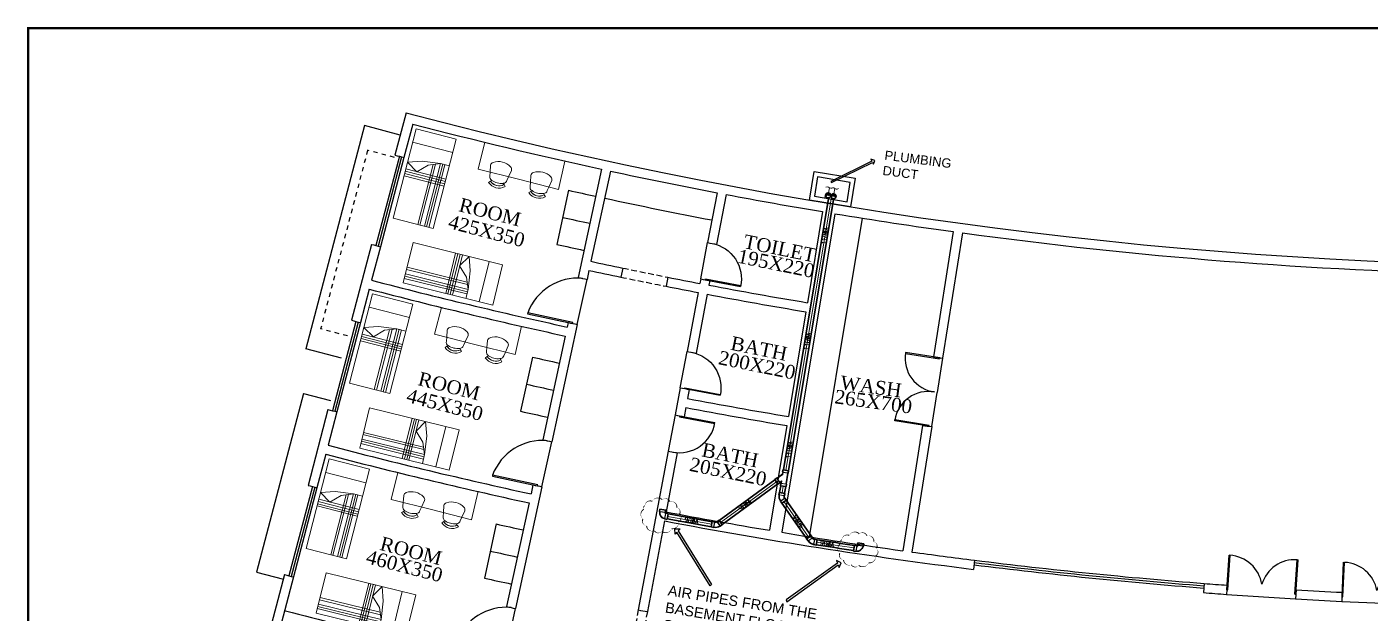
# Model space of a CAD drawing. Header units: metres. Extents: x 159409 to 239023, y 50504 to 95165.
# Drawn here: x 172420 to 175332, y 69889 to 71160 of the extents above; entities that cross this region are included whole.
import ezdxf

# ---------------------------------------------------------------- set-up
doc = ezdxf.new("R2010")
doc.units = ezdxf.units.M
doc.header["$MEASUREMENT"] = 0
doc.linetypes.add('HIDDEN', pattern=[0.125, 0.0625, -0.0625])
doc.linetypes.add('HIDDEN2', pattern=[0.1875, 0.125, -0.0625])
for name, color, linetype, lineweight in [('_Annotations', 1, 'Continuous', 25), ('FURN', 8, 'Continuous', 5), ('RJ- D - TEXT', 7, 'Continuous', 20), ('RJ- DRA-SOIL PIPE', 12, 'Continuous', 30), ('RJ- DRA-WASTE PIPE', 130, 'Continuous', 30)]:
    doc.layers.add(name, color=color, linetype=linetype, lineweight=lineweight)
doc.layers.add('RJ-Duct Pipes', color=8, linetype='Continuous')
doc.layers.add('TEXT', color=3, linetype='Continuous')
doc.styles.add('DIM', font='times.ttf', dxfattribs={"height": 0.3})
doc.styles.add('RJ', font='romans.shx')
doc.styles.add('Standard 360', font='arial.ttf')

# ---------------------------------------------------------------- blocks, each defined once
blk = doc.blocks.new('RYTRTRTRTRT')
at = {"color": 8}
for p, q in [((42.518, 61.153), (42.518, 61.753)), ((42.518, 61.753), (42.538, 61.753)), ((42.538, 61.753), (42.538, 61.153)), ((43.718, 61.753), (43.698, 61.753)), ((43.698, 61.753), (43.698, 61.153)), ((43.718, 61.153), (43.718, 61.753)), ((42.518, 61.153), (42.538, 61.153)), ((42.518, 61.103), (43.118, 61.103)), ((43.718, 61.103), (43.118, 61.103)), ((43.718, 61.153), (43.698, 61.153))]:
    blk.add_line(p, q, dxfattribs=at)
for centre, start, end in [((42.528, 61.163), 359.0371, 90), ((43.708, 61.163), 90, 180.9629)]:
    blk.add_arc(centre, 0.59, start, end, dxfattribs=at)
blk = doc.blocks.new('d2')
at = {"color": 8, "ltscale": 8}
for p, q in [((-332.772, -186.458, 9945.752), (-332.753, -186.454, 9945.752)), ((-332.628, -187.194, 9945.752), (-332.772, -186.458, 9945.752)), ((-332.609, -187.19, 9945.752), (-332.753, -186.454, 9945.752)), ((-332.753, -186.454, 9945.752), (-332.753, -186.454, 9945.732)), ((-332.753, -186.454, 9945.732), (-332.753, -186.454, 9945.732)), ((-334.226, -186.743, 9945.752), (-334.206, -186.739, 9945.752)), ((-334.082, -187.479, 9945.752), (-334.226, -186.743, 9945.752)), ((-334.062, -187.475, 9945.752), (-334.206, -186.739, 9945.752)), ((-332.628, -187.194, 9945.752), (-332.609, -187.19, 9945.752)), ((-334.082, -187.479, 9945.752), (-334.062, -187.475, 9945.752)), ((-334.063, -187.577, 9945.752), (-332.589, -187.288, 9945.752))]:
    blk.add_line(p, q, dxfattribs=at)
for centre, start, end in [((-332.628, -187.194, 9945.752), 101.092, 178.0402), ((-334.062, -187.475, 9945.752), 24.1438, 101.092)]:
    blk.add_arc(centre, 0.75, start, end, dxfattribs=at)
blk = doc.blocks.new('TRTH')
at = {"color": 42, "ltscale": 8}
for p, q in [((-589.839, -68.759), (-589.839, -67.98)), ((-589.819, -68.759), (-589.819, -67.979)), ((-589.839, -68.759), (-589.819, -68.759)), ((-589.839, -68.859), (-589.039, -68.859))]:
    blk.add_line(p, q, dxfattribs=at)
blk.add_arc((-589.819, -68.759), 0.78, 0, 91.4693, dxfattribs=at)
blk = doc.blocks.new('GTGHTRH')
at = {"color": 8, "ltscale": 10}
blk.add_line((194239.1, 122846.8), (194339.1, 122846.8), dxfattribs=at)
blk.add_lwpolyline([(194239.1, 122856.8), (194241.1, 122856.8), (194241.1, 122956.8), (194239.1, 122956.8), (194239.1, 122856.8)], dxfattribs=at)
blk.add_arc((194224.9, 122842.9), 115.1, 6.9537, 81.8888, dxfattribs=at)
blk = doc.blocks.new('A$C25933C84')
at = {"linetype": 'Continuous'}
for p, q in [((0, 0.9), (2, 0.9)), ((0, 0), (0, 0.9)), ((0.3, 0.9), (0.3, 0)), ((0.6, 0.7), (0.6, 0.9)), ((2, 0.9), (2, 0)), ((0.65, 0.3), (0.6, 0.7)), ((0.7, 0.45), (0.6, 0.7)), ((0.75, 0), (0.65, 0.3)), ((0.9, 0.25), (0.7, 0.45)), ((0.75, 0), (0.9, 0.25)), ((2, 0), (0, 0))]:
    blk.add_line(p, q, dxfattribs=at)
for p, q in [((0.9, 0), (0.9, 0.9)), ((0.95, 0), (0.95, 0.9)), ((1, 0), (1, 0.9)), ((1.05, 0), (1.05, 0.9)), ((0.6, 0.8), (2, 0.8)), ((0.6, 0.75), (2, 0.75)), ((0.6, 0.7), (2, 0.7)), ((0.64, 0.6), (2, 0.6)), ((0.66, 0.55), (2, 0.55))]:
    blk.add_line(p, q)
blk = doc.blocks.new('RGGTHT')
at = {"layer": 'FURN'}
for p, q in [((196222.4, 122334.3), (196237.2, 122392.5)), ((196248.6, 122327.7), (196249.6, 122343)), ((196396.9, 122290.1), (196410.8, 122351.7)), ((196309.7, 122312.2), (196222.4, 122334.3)), ((196248, 122319.2), (196248.6, 122327.7)), ((196248, 122319.2), (196248.6, 122327.7)), ((196288.4, 122317.6), (196284.9, 122309.9)), ((196288.4, 122317.6), (196284.9, 122309.9)), ((196294.8, 122331.6), (196288.4, 122317.6)), ((196335.8, 122305.6), (196336.9, 122320.9)), ((196245.1, 122305.6), (196249.2, 122308.2)), ((196245.1, 122305.6), (196249.2, 122308.2)), ((196252.1, 122309.8), (196249.2, 122308.2)), ((196252.1, 122309.8), (196249.2, 122308.2)), ((196276.8, 122303.5), (196278.6, 122300.8)), ((196276.8, 122303.5), (196278.6, 122300.8)), ((196280.9, 122296.6), (196278.6, 122300.8)), ((196280.9, 122296.6), (196278.6, 122300.8)), ((196396.9, 122290.1), (196309.7, 122312.2)), ((196332.4, 122283.5), (196336.5, 122286.1)), ((196332.4, 122283.5), (196336.5, 122286.1)), ((196335.2, 122297.2), (196335.8, 122305.6)), ((196335.2, 122297.2), (196335.8, 122305.6)), ((196339.3, 122287.7), (196336.5, 122286.1)), ((196339.3, 122287.7), (196336.5, 122286.1)), ((196375.7, 122295.5), (196372.2, 122287.8)), ((196375.7, 122295.5), (196372.2, 122287.8)), ((196382, 122309.5), (196375.7, 122295.5)), ((196364.1, 122281.4), (196365.8, 122278.7)), ((196364.1, 122281.4), (196365.8, 122278.7)), ((196368.2, 122274.5), (196365.8, 122278.7)), ((196368.2, 122274.5), (196365.8, 122278.7))]:
    blk.add_line(p, q, dxfattribs=at)
for centre, radius, start, end in [((196257.8, 122340.9), 8.47, 108.0227, 165.7918), ((196257.8, 122340.9), 8.47, 108.0227, 165.7918), ((196266.4, 122314.5), 36.3, 43.5608, 108.0227), ((196266.4, 122314.5), 36.3, 43.5608, 108.0227), ((196256.2, 122317.2), 8.47, 165.7918, 240.9067), ((196256.2, 122317.2), 8.47, 165.7918, 240.9067), ((196286.6, 122333.6), 8.47, 345.7918, 43.5608), ((196286.6, 122333.6), 8.47, 345.7918, 43.5608), ((196345.1, 122318.8), 8.47, 108.0227, 165.7918), ((196345.1, 122318.8), 8.47, 108.0227, 165.7918), ((196353.7, 122292.4), 36.3, 43.5608, 108.0227), ((196353.7, 122292.4), 36.3, 43.5608, 108.0227), ((196373.8, 122311.6), 8.47, 345.7918, 43.5608), ((196373.8, 122311.6), 8.47, 345.7918, 43.5608), ((196267.8, 122319.9), 26.8, 212.1889, 299.3946), ((196267.8, 122319.9), 26.8, 212.1889, 299.3946), ((196267.8, 122319.9), 21.9, 212.1889, 299.3946), ((196267.8, 122319.9), 21.9, 212.1889, 286.144), ((196273.2, 122341.1), 37.8, 236.053, 275.5305), ((196273.2, 122341.1), 37.8, 236.053, 275.5305), ((196276.7, 122312), 8.47, 270.6768, 345.7918), ((196276.7, 122312), 8.47, 270.6768, 345.7918), ((196355, 122297.8), 26.8, 212.1889, 299.3946), ((196355, 122297.8), 26.8, 212.1889, 299.3946), ((196343.4, 122295.1), 8.47, 165.7918, 240.9067), ((196343.4, 122295.1), 8.47, 165.7918, 240.9067), ((196355, 122297.8), 21.9, 212.1889, 299.3946), ((196355, 122297.8), 21.9, 212.1889, 286.144), ((196360.4, 122319), 37.8, 236.053, 275.5305), ((196360.4, 122319), 37.8, 236.053, 275.5305), ((196364, 122289.9), 8.47, 270.6768, 345.7918), ((196364, 122289.9), 8.47, 270.6768, 345.7918)]:
    blk.add_arc(centre, radius, start, end, dxfattribs=at)
blk = doc.blocks.new('Waste-2')
at = {"color": 6}
for p, q in [((-5.6, 2.9), (-5.6, 8.4)), ((-3.3, 8.4), (-5.6, 8.4)), ((-3.3, 2.9), (-5.6, 2.9)), ((-3.3, 8.4), (-3, 8.1)), ((-3.3, 2.9), (-3, 3.1)), ((-2.8, 2.3), (-2.5, 2.6)), ((-2.8, 2.3), (-2.8, 0)), ((2.8, 0), (-2.8, 0)), ((2.8, 2.3), (2.5, 2.6)), ((2.8, 2.3), (2.8, 0))]:
    blk.add_line(p, q, dxfattribs=at)
at = {"color": 8, "lineweight": 0}
for p, q in [((-3.4, 8.1), (-5.6, 8.1)), ((-3.4, 3.1), (-5.6, 3.1)), ((-3.4, 3.1), (-3.4, 8.1)), ((-3.4, 8.1), (-3.1, 7.9)), ((-3.4, 3.1), (-3.1, 3.4)), ((-3.1, 3.4), (-3.1, 7.9)), ((-2.5, 2.2), (-2.2, 2.5)), ((2.5, 2.2), (-2.5, 2.2)), ((-2.5, 2.2), (-2.5, 0)), ((2.2, 2.5), (-2.2, 2.5)), ((2.5, 2.2), (2.2, 2.5)), ((2.5, 2.2), (2.5, 0))]:
    blk.add_line(p, q, dxfattribs=at)
for major_axis, start_param, end_param in [((3.79, 3.79), 5.497787, 7.068583), ((-0.631, 0.631), 3.926991, 5.497787)]:
    blk.add_ellipse((-3.1, 2.5), major_axis=major_axis, ratio=1, start_param=start_param, end_param=end_param, dxfattribs=at)
at = {"color": 6}
for major_axis, start_param, end_param in [((3.98, 3.98), 5.517711, 7.048659), ((-0.442, 0.442), 4.091718, 5.33306)]:
    blk.add_ellipse((-3.1, 2.5), major_axis=major_axis, ratio=1, start_param=start_param, end_param=end_param, dxfattribs=at)
blk = doc.blocks.new('A$C2EAC5485')
at = {"color": 8, "lineweight": 0}
for p, q in [((4.2, 10.3), (0.1, 9.8)), ((5.3, 1), (1.1, 0.5)), ((5.1, 13.3), (1.8, 15.9)), ((5.3, 1), (4.2, 10.3)), ((4.2, 10.3), (4.8, 9.8)), ((4.8, 9.8), (9.5, 10.4)), ((5.7, 1.5), (4.8, 9.8)), ((10.9, 20.6), (5.1, 13.3)), ((5.1, 13.3), (5.8, 13.4)), ((5.3, 1), (5.7, 1.5)), ((5.7, 1.5), (25.9, 3.8)), ((11, 19.9), (5.8, 13.4)), ((9.5, 10.4), (5.8, 13.4)), ((10.9, 20.6), (7.6, 23.2)), ((10.9, 20.6), (11, 19.9)), ((11, 19.9), (21.3, 11.7)), ((21.3, 11.7), (24.9, 12.2)), ((25.3, 12.7), (24.9, 12.2)), ((25.9, 3.8), (24.9, 12.2)), ((25.3, 12.7), (29.5, 13.2)), ((26.4, 3.4), (25.3, 12.7)), ((26.4, 3.4), (25.9, 3.8)), ((26.4, 3.4), (30.6, 3.9))]:
    blk.add_line(p, q, dxfattribs=at)
at = {"layer": 'RJ- DRA-SOIL PIPE'}
for p, q in [((4.4, 10.8), (0, 10.3)), ((1.2, 0), (0, 10.3)), ((5.6, 0.5), (1.2, 0)), ((7.9, 23.6), (1.5, 15.5)), ((4.9, 12.8), (1.5, 15.5)), ((4.4, 10.8), (4.9, 10.4)), ((4.9, 12.8), (5.6, 12.9)), ((4.9, 10.4), (8.3, 10.8)), ((8.3, 10.8), (5.6, 12.9)), ((5.6, 0.5), (6, 1.1)), ((6, 1.1), (25.7, 3.3)), ((11.4, 20.9), (7.9, 23.6)), ((11.4, 20.9), (11.5, 20.2)), ((11.5, 20.2), (21.4, 12.3)), ((21.4, 12.3), (24.6, 12.6)), ((25.1, 13.2), (24.6, 12.6)), ((25.1, 13.2), (29.4, 13.7)), ((26.3, 2.9), (25.7, 3.3)), ((26.3, 2.9), (30.6, 3.4)), ((30.6, 3.4), (29.4, 13.7))]:
    blk.add_line(p, q, dxfattribs=at)
blk = doc.blocks.new('Waste 45 angle')
for p, q in [((-2.7, 0), (2.7, 0)), ((2.7, -2.4), (2.7, 0)), ((-3.7, -4.6), (-5.3, -6.3)), ((-1.5, -10.2), (-5.3, -6.3)), ((-3.7, -4.6), (-3.3, -4.6)), ((-2.7, -2.4), (-2.7, 0)), ((-2.7, -2.4), (-2.5, -2.6)), ((0.2, -8.5), (-1.5, -10.2)), ((0.2, -8.5), (0.2, -8.2)), ((2.7, -2.4), (2.5, -2.6))]:
    blk.add_line(p, q)
at = {"color": 8, "lineweight": 0}
for p, q in [((2.5, -2.3), (2.5, 0)), ((-3.6, -4.9), (-5.2, -6.5)), ((0, -8.4), (-3.6, -4.9)), ((-3.6, -4.9), (-3.2, -4.9)), ((0, -8.1), (-3.2, -4.9)), ((-2.5, -2.3), (-2.5, 0)), ((-2.5, -2.3), (2.5, -2.3)), ((-2.5, -2.3), (-2.3, -2.5)), ((-2.3, -2.5), (2.3, -2.5)), ((0, -8.4), (-1.6, -10)), ((0, -8.4), (0, -8.1)), ((2.5, -2.3), (2.3, -2.5))]:
    blk.add_line(p, q, dxfattribs=at)
for radius, start, end in [(2.98, 315.8472, 359.158), (7.98, 315.3136, 359.6873)]:
    blk.add_arc((-5.5, -2.6), radius, start, end)
for radius, start, end in [(3.2, 314.0982, 0.9018), (7.75, 314.6269, 0.3739)]:
    blk.add_arc((-5.5, -2.6), radius, start, end, dxfattribs=at)

msp = doc.modelspace()

# ---------------------------------------------------------------- hatches: boundary and pattern name
at = {"layer": 'RJ- DRA-SOIL PIPE'}
for points in [[(174157.426, 70794.483, 1), (174156.439, 70789.072, -0.41421356), (174152.015, 70795.47, -0.41421356), (174158.413, 70799.894, -1)], [(174168.957, 70792.572, 1), (174167.97, 70787.161, -0.41421356), (174163.546, 70793.559, -0.41421356), (174169.944, 70797.982, -1)]]:
    msp.add_hatch(color=36, dxfattribs=at).paths.add_polyline_path(points)
at = {"layer": 'RJ-Duct Pipes'}
for points in [[(174157.426, 70794.483, 1), (174156.439, 70789.072, -0.41421356), (174152.015, 70795.47, -0.41421356), (174158.413, 70799.894, -1)], [(174168.957, 70792.572, 1), (174167.97, 70787.161, -0.41421356), (174163.546, 70793.559, -0.41421356), (174169.944, 70797.982, -1)]]:
    msp.add_hatch(color=256, dxfattribs=at).paths.add_polyline_path(points)

# ---------------------------------------------------------------- linework, layer by layer
at = {"color": 0, "ltscale": 8}
for p, q in [((173242.444, 70973.711, 0.421), (173218.249, 70881.844, 0.421)), ((173256.696, 70949.296, 0.421), (173237.594, 70876.769, 0.421)), ((173227.924, 70879.316, 0.421), (173176.987, 70685.911, 0.421)), ((173232.759, 70878.043, 0.421), (173181.822, 70684.637, 0.421)), ((173237.594, 70876.769, 0.421), (173186.657, 70683.364, 0.421)), ((173167.312, 70688.439, 0.421), (173124.016, 70524.045, 0.421)), ((173186.657, 70683.364, 0.421), (173167.556, 70610.837, 0.421)), ((173162.463, 70591.496, 0.421), (173143.361, 70518.969, 0.421)), ((173133.691, 70521.516, 0.421), (173082.754, 70328.111, 0.421)), ((173138.526, 70520.243, 0.421), (173087.589, 70326.838, 0.421)), ((173143.361, 70518.969, 0.421), (173092.424, 70325.564, 0.421)), ((173073.079, 70330.64, 0.421), (173029.783, 70166.246, 0.421)), ((173092.424, 70325.564, 0.421), (173073.323, 70253.037, 0.421)), ((173073.323, 70253.037, 0.421), (173073.323, 70253.037, 0.421)), ((173068.229, 70233.697, 0.421), (173049.128, 70161.17, 0.421)), ((173039.458, 70163.717, 0.421), (172988.521, 69970.311, 0.421)), ((173044.293, 70162.443, 0.421), (172993.356, 69969.038, 0.421)), ((173049.128, 70161.17, 0.421), (172998.191, 69967.764, 0.421)), ((172978.846, 69972.841, 0.421), (172936.824, 69813.282, 0.421)), ((172998.191, 69967.764, 0.421), (172956.169, 69808.205, 0.421))]:
    msp.add_line(p, q, dxfattribs=at)
at = {"color": 0, "ltscale": 10}
for p, q in [((173152.348, 70945.734, 0.421), (173025.006, 70462.222, 0.421)), ((173229.709, 70925.36), (173152.348, 70945.734, 0.421)), ((173666.078, 70851.405), (173615.135, 70616.874)), ((173685.627, 70847.179), (173643.174, 70651.736)), ((173594.747, 70805.681), (173569.275, 70688.413)), ((173916.486, 70800.319), (173896.076, 70692.229)), ((173916.486, 70800.319), (173896.076, 70692.229)), ((173936.135, 70796.588), (173915.725, 70688.498)), ((173936.135, 70796.588), (173915.725, 70688.498)), ((174171.708, 70754.986), (174056.771, 70064.486)), ((174145.15, 70759.389), (174112.311, 70562.104)), ((174230.942, 70745.427), (174116.002, 70054.908)), ((174428.791, 70716.105), (174385.777, 70444.437)), ((174448.61, 70713.388), (174405.595, 70441.709)), ((173638.929, 70632.192), (173634.683, 70612.647)), ((173712.158, 70637.138), (173708.085, 70617.557)), ((173810.16, 70617.246), (173806.276, 70597.626)), ((173881.232, 70613.618), (173879.376, 70603.791)), ((173881.232, 70613.618), (173879.376, 70603.791)), ((173900.881, 70609.888), (173899.025, 70600.061)), ((173900.881, 70609.888), (173899.025, 70600.061)), ((173875.665, 70584.139), (173851.544, 70456.395)), ((173895.314, 70580.409), (173871.197, 70452.685)), ((174109.027, 70542.375), (174086.562, 70407.413)), ((173613.457, 70514.926), (173558.268, 70260.85)), ((173593.909, 70519.152), (173591.786, 70509.38)), ((173587.541, 70489.836), (173538.72, 70265.077)), ((173102.368, 70441.848), (173025.006, 70462.222, 0.421)), ((173851.538, 70456.397), (173871.197, 70452.685)), ((173516.208, 70444.106), (173490.736, 70326.839)), ((174086.562, 70407.413), (174071.262, 70315.497)), ((173020.161, 70365.296, 0.421), (172918.287, 69978.486, 0.421)), ((173020.161, 70365.296, 0.421), (173078.182, 70350.015, 0.421)), ((173836.7, 70377.785), (173825.567, 70318.827)), ((173856.349, 70374.055), (173852.638, 70354.402)), ((173848.927, 70334.75), (173845.216, 70315.097)), ((174067.979, 70295.768), (174030.214, 70068.89)), ((174362.316, 70296.255), (174319.303, 70024.591)), ((174382.132, 70293.521), (174339.117, 70021.847)), ((173810.723, 70240.216), (173745.782, 69896.293)), ((173830.376, 70236.505), (173806.251, 70108.744)), ((173810.723, 70240.216), (173830.376, 70236.505)), ((173537.042, 70163.129), (173479.727, 69899.263)), ((173517.494, 70167.356), (173513.248, 70147.812)), ((173509.003, 70128.267), (173460.183, 69903.509)), ((173437.67, 70082.532), (173412.198, 69965.264)), ((173802.546, 70089.118), (173765.431, 69892.564)), ((174474.911, 70004.047), (174472.437, 69984.202)), ((172918.287, 69978.486, 0.421), (172976.309, 69963.205, 0.421)), ((174972.549, 69953.684), (174970.996, 69933.744)), ((175022.407, 69949.918), (175020.947, 69929.971)), ((175172.184, 69940.039), (175170.865, 69920.038)), ((175272.039, 69934.54), (175271.04, 69914.565))]:
    msp.add_line(p, q, dxfattribs=at)
at = {"color": 0, "linetype": 'HIDDEN', "ltscale": 150}
for p, q in [((173158.954, 70892.29, 0.316), (173057.08, 70505.48, 0.316)), ((173216.975, 70877.009), (173158.954, 70892.29, 0.316)), ((173115.102, 70490.199), (173057.08, 70505.48, 0.316))]:
    msp.add_line(p, q, dxfattribs=at)
at = {"color": 0, "linetype": 'HIDDEN2', "ltscale": 100}
for p, q in [((173745.782, 69896.293), (173690.117, 69601.502)), ((173765.431, 69892.564), (173709.767, 69597.773))]:
    msp.add_line(p, q, dxfattribs=at)
at = {"color": 6, "const_width": 5.123}
msp.add_lwpolyline([(179166.557, 71157.24), (179166.557, 66415.414), (172422.808, 66415.414), (172422.808, 71157.24)], close=True, dxfattribs=at)
at = {"color": 0, "ltscale": 10}
for centre, radius, start, end in [((175811.745, 80729.557), 10088.5, 255.2456003, 284.7551355), ((175811.745, 80729.557), 10108.5, 255.3589611, 257.7449634), ((175811.745, 80729.557), 10158.5, 255.2455128, 255.2455973), ((175811.745, 80729.557), 10183.5, 255.2455922, 255.3581231), ((175811.745, 80729.557), 10108.5, 257.858325, 259.1935676), ((175811.745, 80729.557), 10168.5, 257.4068834, 257.7449634), ((175811.745, 80729.557), 10108.5, 259.3069293, 260.5102838), ((175811.745, 80729.557), 10168.5, 257.858325, 259.1935676), ((175811.745, 80729.557), 10228.5, 257.4088665, 257.7449634), ((175811.745, 80729.557), 10108.5, 260.6628696, 262.1366488), ((175811.745, 80729.557), 10108.5, 262.2500349, 275.1825684), ((175811.745, 80729.557), 10383.5, 255.2455882, 255.3559475), ((175811.745, 80729.557), 10288.5, 257.4108266, 257.7449634), ((175811.745, 80729.557), 10218.5, 259.1947879, 259.3069293), ((175811.745, 80729.557), 10308.5, 257.8561256, 258.2480397), ((175811.745, 80729.557), 10328.5, 257.8559104, 258.2480397), ((175811.745, 80729.557), 10458.5, 255.3551532, 257.7449634), ((175811.745, 80729.557), 10348.5, 257.7449634, 257.855696), ((175811.745, 80729.557), 10328.5, 258.8038529, 259.1959823), ((175811.745, 80729.557), 10308.5, 258.8038529, 259.195767), ((175811.745, 80729.557), 10298.5, 259.1956591, 259.3069293), ((175811.745, 80729.557), 10308.5, 259.3069293, 260.5110448), ((175811.745, 80729.557), 10478.5, 255.3549432, 257.7449634), ((175811.745, 80729.557), 10328.5, 259.3069293, 260.5111193), ((175811.745, 80729.557), 10553.5, 255.2455777, 255.3541632), ((175811.745, 80729.557), 10448.5, 257.7449634, 257.8546362), ((175811.745, 80729.557), 10538.5, 257.4187533, 257.7449634), ((175811.745, 80729.557), 10383.5, 262.10662, 262.2170019), ((175811.745, 80729.557), 10598.5, 257.4206, 257.7449634), ((175811.745, 80729.557), 10538.5, 259.1981931, 259.3069293), ((175811.745, 80729.557), 10753.5, 255.245574, 255.3521361), ((175811.745, 80729.557), 10578.5, 259.3069293, 260.5120266), ((175811.745, 80729.557), 10558.5, 259.3069293, 260.5119556), ((175811.745, 80729.557), 10658.5, 257.422426, 257.7449634), ((175811.745, 80729.557), 10598.5, 259.1988087, 259.3069293), ((175811.745, 80729.557), 10533.5, 262.0909017, 262.1997111), ((175811.745, 80729.557), 10828.5, 255.3513953, 257.7449634), ((175811.745, 80729.557), 10708.5, 257.7449634, 257.8519733), ((175811.745, 80729.557), 10848.5, 255.3511995, 257.7449634), ((175811.745, 80729.557), 10923.5, 255.2455642, 255.3504715), ((175811.745, 80729.557), 10808.5, 257.7449634, 257.8509833), ((175811.745, 80729.557), 10808.5, 259.3069293, 260.5128241), ((175811.745, 80729.557), 10908.5, 257.4298179, 257.7449634), ((175811.04, 80722.251), 10821.162, 259.3034192, 262.8941769), ((175811.745, 80729.557), 10808.5, 260.6555278, 262.063218), ((175811.745, 80729.557), 10968.5, 257.4315419, 257.7449634), ((175811.745, 80729.557), 10808.5, 262.1692579, 262.8952597), ((175811.745, 80729.557), 10818.5, 262.8952597, 265.5469477), ((175811.745, 80729.557), 10813.5, 262.8952597, 265.5469477), ((175811.745, 80729.557), 10808.5, 262.8952597, 265.5469477), ((175811.745, 80729.557), 11123.5, 255.2455607, 255.3485783), ((175811.745, 80729.557), 11028.5, 257.433247, 257.7449634), ((175811.745, 80729.557), 10808.5, 265.5469477, 265.8119983), ((175811.04, 80722.251), 10821.162, 265.5476666, 265.8128973), ((175811.745, 80729.557), 10808.5, 266.6076994, 267.1378344), ((175811.745, 80729.557), 11198.5, 255.3589611, 257.7449634), ((175811.745, 80729.557), 11078.5, 257.7449634, 257.8483994), ((175811.745, 80729.557), 11028.5, 259.2030243, 259.3069293), ((175811.745, 80729.557), 10828.5, 266.6069941, 267.1378344)]:
    msp.add_arc(centre, radius, start, end, dxfattribs=at)
at = {"color": 0, "linetype": 'HIDDEN2', "ltscale": 100}
for radius in [10308.5, 10328.5]:
    msp.add_arc((175811.745, 80729.557), radius, 258.2480397, 258.8038529, dxfattribs=at)
at = {"layer": '_Annotations'}
for points in [[(174164.693, 70822.218), (174253.632, 70866.015), (174255.633, 70861.952), (174258.382, 70870.037), (174250.297, 70872.787), (174252.298, 70868.724), (174163.359, 70824.927)], [(173901.847, 69948.259), (173829.615, 70065.035), (173825.583, 70060.646), (173825.107, 70071.874), (173836.336, 70072.35), (173832.303, 70067.961), (173904.535, 69951.185)], [(174067.539, 69914.114), (174179.162, 69994.08), (174181.193, 69988.477), (174185.955, 69998.656), (174175.776, 70003.418), (174177.807, 69997.815), (174066.185, 69917.849)]]:
    msp.add_lwpolyline(points, close=True, dxfattribs=at)
at = {"layer": '_Annotations', "color": 31}
for points in [[(174215.834, 70831.63), (174205.574, 70769.735), (174117.152, 70784.391), (174127.412, 70846.287)], [(174134.688, 70834.568), (174127.737, 70792.63), (174198.344, 70780.927), (174205.296, 70822.864)]]:
    msp.add_lwpolyline(points, close=True, dxfattribs=at)
at = {"layer": '_Annotations'}
for points, elevation in [([(173760.061, 70122.09, 0, 2.25, -0.52056705), (173776.165, 70131.603, 0, 2.25, -0.52056705), (173797.762, 70135.082, 0, 2.25, -0.52056705), (173814.38, 70130.9, 0, 2.25, -0.52056705), (173829.532, 70117.888, 0, 2.25, -0.52056705), (173835.092, 70103.988, 0, 2.25, -0.52056705), (173833.057, 70087.026, 0, 2.25, -0.52056705), (173817.924, 70072.54, 0, 2.25, -0.52056705), (173796.91, 70066.635, 0, 2.25, -0.52056705), (173780.494, 70068.18, 0, 2.25, -0.52056705), (173763.84, 70078.361, 0, 2.25, -0.52056705), (173755.913, 70093.376, 0, 2.25, -0.52056705), (173757.802, 70114.444, 0, 2.25, -0.52056705)], 0.212), ([(174187.133, 70048.196, 0, 2.25, -0.52056705), (174203.237, 70057.709, 0, 2.25, -0.52056705), (174224.835, 70061.188, 0, 2.25, -0.52056705), (174241.452, 70057.006, 0, 2.25, -0.52056705), (174256.605, 70043.994, 0, 2.25, -0.52056705), (174262.164, 70030.094, 0, 2.25, -0.52056705), (174260.129, 70013.132, 0, 2.25, -0.52056705), (174244.996, 69998.646, 0, 2.25, -0.52056705), (174223.982, 69992.741, 0, 2.25, -0.52056705), (174207.566, 69994.286, 0, 2.25, -0.52056705), (174190.912, 70004.468, 0, 2.25, -0.52056705), (174182.986, 70019.482, 0, 2.25, -0.52056705), (174184.874, 70040.55, 0, 2.25, -0.52056705)], 0.138)]:
    msp.add_lwpolyline(points, format="xyseb", close=True, dxfattribs=dict(at, elevation=elevation))
at = {"layer": 'RJ- DRA-SOIL PIPE'}
for p, q in [((174158.322, 70787.561, 1.104), (174060.4, 70199.827, 1.639)), ((174169.087, 70785.777, 1.759), (174071.261, 70198.077, 1.759)), ((174054.675, 70165.464, 1.67), (174052.251, 70150.916, 1.683)), ((174065.53, 70163.715, 1.829), (174063.078, 70148.999, 1.843)), ((173810.427, 70104.347, 0.848), (173906.248, 70087.381, 0.848)), ((173808.563, 70093.572, 0.328), (173904.177, 70076.629, 0.415))]:
    msp.add_line(p, q, dxfattribs=at)
at = {"layer": 'RJ- DRA-SOIL PIPE', "color": 8, "lineweight": 9}
for points in [[(174160.498, 70811.319), (174158.413, 70799.894)], [(174172.028, 70809.407), (174169.944, 70797.982)]]:
    msp.add_lwpolyline(points, dxfattribs=at)
at = {"layer": 'RJ- DRA-SOIL PIPE', "elevation": 1.67}
for points in [[(173921.358, 70090.403), (174041.886, 70178.303)], [(173927.541, 70081.271), (174048.34, 70169.369)], [(174111.409, 70050.471), (174057.368, 70127.662)], [(174120.537, 70056.651), (174066.401, 70133.977)]]:
    msp.add_lwpolyline(points, dxfattribs=at)
at = {"layer": 'RJ- DRA-SOIL PIPE', "lineweight": 30}
for centre in [(174157.426, 70794.483), (174168.957, 70792.572)]:
    msp.add_circle(centre, 5.5, dxfattribs=at)
for centre in [(174157.919, 70797.188), (174169.45, 70795.277)]:
    msp.add_arc(centre, 2.75, 259.659926, 79.659926, dxfattribs=at)
at = {"layer": 'RJ- DRA-SOIL PIPE'}
for centre, start in [((175811.1, 80725.916, 0.848), 261.0700137), ((175809.186, 80715.112, 0.552), 261.069148)]:
    msp.add_arc(centre, 10808.5, start, 261.505461, dxfattribs=at)
at = {"layer": 'RJ- DRA-SOIL PIPE', "lineweight": 20}
for points in [[(174168.11, 70811.306), (174162.975, 70809.941), (174158.12, 70812.745), (174152.749, 70812.19)], [(174179.641, 70809.394), (174174.505, 70808.03), (174169.651, 70810.833), (174164.28, 70810.279)]]:
    msp.add_spline(points, degree=3, dxfattribs=at)
at = {"layer": 'RJ- DRA-WASTE PIPE', "color": 8, "lineweight": 9}
for p, q in [((174163.646, 70786.678, 0.879), (174065.817, 70198.954, 0.879)), ((174060.097, 70164.59, 0.879), (174057.661, 70149.958, 0.879)), ((174061.9, 70130.831, 1.8), (174115.872, 70053.492, 0.848)), ((173809.487, 70098.913, -0.032), (173905.205, 70081.965, -0.032))]:
    msp.add_line(p, q, dxfattribs=at)
at = {"layer": 'RJ- DRA-WASTE PIPE', "color": 8, "lineweight": 9, "elevation": 1.67}
msp.add_lwpolyline([(173924.314, 70085.738), (174045.113, 70173.836)], dxfattribs=at)
at = {"layer": 'RJ- DRA-WASTE PIPE', "color": 8, "lineweight": 9}
msp.add_arc((175810.139, 80720.486, -0.032), 10808.5, 261.0695749, 261.505461, dxfattribs=at)
at = {"layer": 'RJ-Duct Pipes', "lineweight": 5}
for p, q in [((174151.523, 70795.56), (174150.588, 70790.432)), ((174152.015, 70795.47), (174151.079, 70790.339))]:
    msp.add_line(p, q, dxfattribs=at)
at = {"layer": 'RJ-Duct Pipes', "color": 251, "lineweight": 30}
for centre in [(174157.426, 70794.483), (174168.957, 70792.572)]:
    msp.add_circle(centre, 5.5, dxfattribs=at)
at = {"layer": 'RJ-Duct Pipes', "lineweight": 5}
for centre in [(174157.426, 70794.483), (174168.957, 70792.572)]:
    msp.add_arc(centre, 6, 349.659926, 169.659926, dxfattribs=at)
at = {"layer": 'RJ-Duct Pipes', "color": 251, "lineweight": 30}
for centre in [(174157.919, 70797.188), (174169.45, 70795.277)]:
    msp.add_arc(centre, 2.75, 259.659926, 79.659926, dxfattribs=at)

# ---------------------------------------------------------------- block references
at = {"color": 4}
for p in [(-22823.903, -51482.753), (-22918.136, -51840.553), (-23012.369, -52198.352, 0.421)]:
    msp.add_blockref('RGGTHT', p, dxfattribs=at)
for name, p, xscale, yscale, zscale, rotation in [('TRTH', (191560.912, 127305.319), -99.99999999999996, 99.99999999999996, 99.99999999999996, 259.338272434563), ('TRTH', (191516.418, 127069.479), -99.99999999999996, 99.99999999999996, 99.99999999999996, 259.338272434563), ('RYTRTRTRTRT', (181094.958, 63849.754), 125.0000000000019, 125.0000000000019, 125.0000000000019, 81.00295898213896), ('TRTH', (169679.989, 11079.192), 99.99999999999996, 99.99999999999996, 99.99999999999996, 259.3382724345099)]:
    msp.add_blockref(name, p, dxfattribs=dict(at, xscale=xscale, yscale=yscale, zscale=zscale, rotation=rotation))
at = {"color": 4, "rotation": 77.74496337509231}
for p in [(252430.994, -145373.85), (252354.579, -145725.647), (252276.041, -146087.216)]:
    msp.add_blockref('GTGHTRH', p, dxfattribs=at)
at = {"color": 1, "ltscale": 10, "xscale": 1.175640000000002, "yscale": 1.175640000000002, "zscale": 1.175640000000002, "rotation": 74.28527585374653}
msp.add_blockref('A$C2EAC5485', (174065.761, 70162.275, 1.67), dxfattribs=at)
at = {"color": 8, "xscale": 100, "yscale": 100, "zscale": 100}
for p, rotation in [((212121.594, 79489.053, -994575.171), 345.1338317822346), ((212140.675, 80329.177, -994575.171), 346.4591230519664)]:
    msp.add_blockref('d2', p, dxfattribs=dict(at, rotation=rotation))
at = {"layer": 'FURN', "extrusion": (1.72e-14, -6.3e-15, -1), "xscale": -99.99999999999994, "yscale": 99.99999999999993, "zscale": -99.99999999999994, "rotation": 104.4152730130258}
for p in [(-173264.024, 70939.009, 0), (-173169.791, 70581.209, 0), (-173075.558, 70223.41, -0.421)]:
    msp.add_blockref('A$C25933C84', p, dxfattribs=at)
at = {"layer": 'FURN', "extrusion": (-6.1e-15, -1.73e-14, -1), "xscale": -99.99999999999994, "yscale": 99.99999999999993, "zscale": -99.99999999999994, "rotation": 193.8640754104753}
for p in [(-173451.763, 70644.411, 0), (-173357.53, 70286.612, 0), (-173263.297, 69928.812, -0.421)]:
    msp.add_blockref('A$C25933C84', p, dxfattribs=at)
at = {"layer": 'RJ- DRA-SOIL PIPE'}
for p, xscale, yscale, zscale, rotation in [((174061.9, 70130.831, 1.8), 2.199999999979478, 2.199999999979478, 2.199999999979478, 214.9591507338895), ((173905.208, 70081.981, 0.848), -2.199999999979479, 2.199999999979478, 2.199999999979478, 79.10016383225452), ((174132.223, 70042.71, 0.848), 2.199999999979479, 2.199999999979479, 2.199999999979479, 259.1001638804905)]:
    msp.add_blockref('Waste 45 angle', p, dxfattribs=dict(at, xscale=xscale, yscale=yscale, zscale=zscale, rotation=rotation))
at = {"layer": 'RJ- DRA-WASTE PIPE'}
for p, xscale, yscale, zscale, rotation in [((173798.948, 70113.837, 0.848), 2.298597485496434, 2.298597485496434, 2.298597485496434, 170.1820470294716), ((174228.41, 70040.71, 0.552), -2.298597485496435, 2.298597485496435, 2.298597485496435, 170.1992658232972)]:
    msp.add_blockref('Waste-2', p, dxfattribs=dict(at, xscale=xscale, yscale=yscale, zscale=zscale, rotation=rotation))

# ---------------------------------------------------------------- texts
at = {"layer": '_Annotations', "attachment_point": 1, "style": 'Standard 360'}
for s, insert, char_height, rotation in [('{\\H2.3658x;PLUMBING \\PDUCT}', (174281.213, 70891.97, -0.395), 8.45393, 352.722381), ('AIR PIPES FROM THE \\PBASEMENT FLOOR \\PCONCEALED THROUGH WALL.', (173812.375, 69950.276), 22.5, 350.774754)]:
    msp.add_mtext(s, dxfattribs=dict(at, insert=insert, char_height=char_height, rotation=rotation))
at = {"layer": 'RJ- D - TEXT', "lineweight": 20, "style": 'RJ', "width": 0.9}
for s, rotation, p in [('110%%CA', 81.637287, (174152.705, 70687.36, 1.759)), ('110%%CA', 81.637287, (174114.663, 70458.82, 1.759)), ('110%%CA', 81.637287, (174075.528, 70223.712, 1.759)), ('90%%CA', 35.411806, (173967.695, 70111.305, 5.01)), ('90%%CA', 350.029043, (173845.478, 70087.639, 3.709)), ('90%%CA', 128.152294, (174105.503, 70078.125, 1.67)), ('90%%CA', 350.029043, (174139.416, 70037.086, 3.905))]:
    msp.add_text(s, height=10, rotation=rotation, dxfattribs=at).set_placement(p)
at = {"layer": 'TEXT', "lineweight": -2, "ltscale": 2, "char_height": 30, "width": 355.21968, "attachment_point": 7, "style": 'DIM'}
for s, insert, rotation in [('{\\C3;ROOM}', (173354.702, 70760.324), 345.602393), ('{\\C3;425X350}', (173331.574, 70723.613), 345.602393), ('{\\C3;TOILET}', (173972.004, 70680.499), 348.451015), ('{\\C3;195X220}', (173958.964, 70648.802), 348.451015), ('{\\C3;BATH}', (173944.17, 70460.373), 348.451015), ('{\\C3;200X220}', (173917.652, 70428.676), 348.451015), ('{\\C3;ROOM}', (173266.009, 70383.503), 345.602393), ('{\\C3;WASH}', (174182.021, 70374.038, -1535688.615), 352.230089), ('{\\C3;445X350}', (173241.014, 70347.063), 345.602393), ('{\\C3;265X700}', (174169.892, 70343.814, -1535688.615), 352.230089), ('{\\C3;BATH}', (173881.492, 70229.36), 348.451015), ('{\\C3;205X220}', (173854.974, 70197.663), 348.451015), ('{\\C3;ROOM}', (173183.477, 70026.313), 345.602393), ('{\\C3;460X350}', (173153.408, 69997.581), 345.602393)]:
    msp.add_mtext(s, dxfattribs=dict(at, insert=insert, rotation=rotation))

doc.saveas('drawing.dxf')
